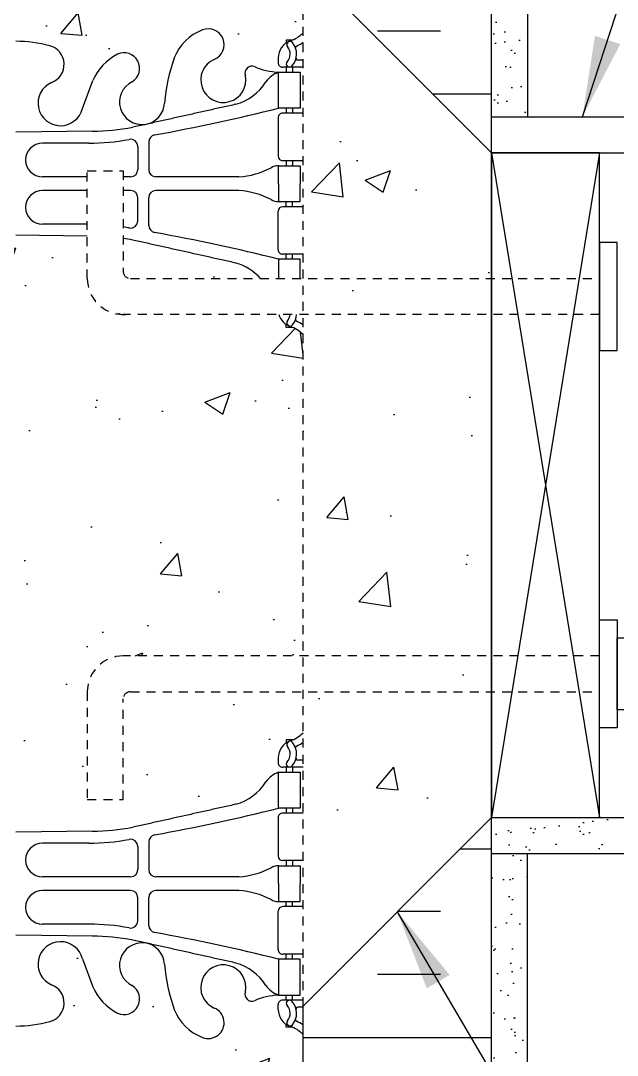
# Model space of a CAD drawing. Header units: inches. Extents: x 151.3 to 213.5, y 89.8 to 169.2.
# Drawn here: x 174.73 to 183.03, y 125.86 to 140.25 of the extents above; entities that cross this region are included whole.
import ezdxf

# ---------------------------------------------------------------- set-up
doc = ezdxf.new("R2010")
doc.units = ezdxf.units.IN
doc.header["$MEASUREMENT"] = 0
doc.linetypes.add('HIDDEN2', pattern=[0.1875, 0.125, -0.0625])
for name, color, linetype in [('HATCH', 12, 'Continuous'), ('LINE15', 9, 'Continuous'), ('LINE18', 9, 'Continuous'), ('line25', 2, 'Continuous'), ('LINE50', 5, 'Continuous'), ('LINE9', 9, 'Continuous'), ('TEXT', 4, 'Continuous'), ('Web_Edge', 9, 'Continuous')]:
    doc.layers.add(name, color=color, linetype=linetype)
doc.styles.add('DIM', font='romans.shx', dxfattribs={"width": 0.7})
doc.dimstyles.new('ext_12', dxfattribs={"dimscale": 12, "dimtxt": 0.09375, "dimasz": 0.09375, "dimexe": 0.09375, "dimexo": 0.0625, "dimgap": 0.0625, "dimtad": 1, "dimdec": 1, "dimzin": 3, "dimdsep": 46, "dimlunit": 4, "dimtxsty": 'DIM', "dimcen": 0.09, "dimdle": 0.09375, "dimclrt": 4, "dimadec": 0, "dimazin": 0, "dimtfac": 1, "dimtdec": 1, "dimtmove": 2, "dimatfit": 3, "dimfxl": 1, "dimfrac": 2, "dimtolj": 1, "dimtzin": 0, "dimarcsym": 0})
pattern_1 = [(37.50000000000001, (70.19585783545281, 8.797497346986248), (-0.01574833952740204, 0.4817059422532897), [0, -0.38, 0, -0.425, 0, -0.40625]), (7.499999999999999, (70.19585783545281, 8.797497346986248), (0.4424441763169318, 0.7055365163074351), [0, -0.205, 0, -0.3425, 0, -0.13125]), (327.5, (69.88835783545281, 8.797497346986248), (0.7785354654378738, 0.001414763384241124), [0, -0.125, 0, -0.45, 0, -0.5875]), (317.5, (69.88835783545281, 8.797497346986248), (0.7515316511430733, 0.2194188912335623), [0, -0.0625, 0, -0.295, 0, -0.3375])]

msp = doc.modelspace()

# ---------------------------------------------------------------- hatches: boundary and pattern name
at = {"layer": 'HATCH'}
h = msp.add_hatch(dxfattribs=at)
h.set_pattern_fill('AR-SAND', color=256, scale=0.25, style=0)
h.set_pattern_definition(pattern_1)
h.paths.add_polyline_path([(181.7819360030776, 151.1177863871878), (181.2819360030776, 151.1177863871879), (181.2819360030776, 142.1177863871879), (181.2819360030776, 138.9177863871883), (181.7819360030776, 138.9177863871883)])
h = msp.add_hatch(dxfattribs=at)
h.set_pattern_fill('AR-CONC', color=256, scale=0.5)
h.set_pattern_definition([(49.99999999999999, (0, 0), (3.586300913003767, -0.3137606749129755), [0.375, -4.125]), (355, (0, 0), (-0.693756668065, 3.760960668500059), [0.3, -3.3]), (100.45144446, (0.298858405, -0.02614672), (2.89254423363556, 3.447199954843147), [0.3187009599999999, -3.505710559999999]), (46.18420000000001, (0, 1), (5.336206653357862, -0.8275964039653827), [0.5625, -6.1875]), (96.63563549, (0.444683725, 0.931033465), (4.673309728371142, 4.870593003872752), [0.47805171, -5.258568799999999]), (351.1841639899999, (0, 1), (4.673309725273866, 4.870593001349951), [0.45, -4.950000005]), (21, (0.5, 0.75), (2.984535260592308, -2.013094453326694), [0.375, -4.125]), (326.0000000000001, (0.5, 0.75), (1.216576659607909, 3.625750225234265), [0.3, -3.3]), (71.45144474, (0.74871127, 0.58224213), (4.201111883649856, 1.612655764031769), [0.31870095, -3.50571056]), (37.50000000000001, (0, 0), (0.06079927658645334, 1.664469269156557), [0, -3.26, 0, -3.35, 0, -3.3125]), (7.499999999999999, (0, 0), (1.315347687210743, 1.972058559411801), [0, -1.91, 0, -3.185, 0, -1.2625]), (327.5, (-1.115, 0), (2.669112180862045, -0.1127743586718988), [0, -1.25, 0, -3.9, 0, -5.175]), (317.5, (-1.615, 0), (2.915930846711931, 0.5005249116615886), [0, -1.625, 0, -2.59, 0, -3.675])])
edge = h.paths.add_edge_path()
edge.add_arc((178.3109330061894, 117.5301099221582), 0.4999999999999922, 46.21088882983793, 66.42182151813506)
edge.add_line((178.5109330062187, 117.988367491641), (178.4209330062181, 117.9883674916341))
edge.add_line((178.4209330062181, 117.9883674916341), (178.4209330062154, 118.0300935515583))
edge.add_arc((178.5609330061993, 118.2372167033412), 0.2499999999999978, 180.0000000030875, 235.94420226187, ccw=False)
edge.add_line((178.3109330061993, 118.2372167033277), (178.3109330061957, 118.3047167033378))
edge.add_arc((178.3734330061957, 118.3047167033412), 0.06250000000000001, 90, 180.0000000030875, ccw=False)
edge.add_line((178.3734330061957, 118.3672167033412), (178.4209330061936, 118.3672167033412))
edge.add_line((178.4209330061936, 118.3672167033412), (178.420933006189, 118.4372167033412))
edge.add_line((178.420933006189, 118.4372167033412), (178.3159330062044, 118.4372167033412))
edge.add_arc((178.4383416573615, 118.7798205658615), 0.3638149041640824, 214.9775137480397, 250.3387412735883, ccw=False)
edge.add_arc((177.5152227620434, 118.1685905145269), 0.7434990637615017, 32.79191652788833, 73.81071145721666)
edge.add_spline(control_points=[(177.7225189063306, 118.8826067372962), (176.2850689063307, 119.2030667372963)], knot_values=[0, 0, 1, 1], degree=1, periodic=0)
edge.add_arc((175.728731058307, 116.2714619296788), 2.983926699701165, 79.25461642973988, 90.0994654644691)
edge.add_line((175.7235509646147, 119.2553841330579), (174.6569360030781, 119.2711366324866))
edge.add_line((174.6569360030781, 119.2711366324866), (173.5903210415415, 119.2553841330579))
edge.add_arc((173.5851409478491, 116.2714619296788), 2.983926699701165, 89.90053453553034, 100.7453835702602)
edge.add_spline(control_points=[(173.0288030998254, 119.2030667372963), (171.5913530998255, 118.8826067372962)], knot_values=[0, 0, 1, 1], degree=1, periodic=0)
edge.add_arc((171.7986492441128, 118.1685905145269), 0.7434990637615017, 106.1892885427834, 147.2080834720998)
edge.add_arc((170.8755303487947, 118.7798205658615), 0.3638149041640821, 289.6612587264116, 325.02248625198445, ccw=False)
edge.add_line((170.9979389999518, 118.4372167033412), (170.8929389999671, 118.4372167033412))
edge.add_line((170.8929389999671, 118.4372167033412), (170.8929389999626, 118.3672167033412))
edge.add_line((170.8929389999626, 118.3672167033412), (170.9404389999604, 118.3672167033412))
edge.add_arc((170.9404389999604, 118.3047167033412), 0.06250000000000001, -3.0876208256813698e-09, 90, ccw=False)
edge.add_line((171.0029389999604, 118.3047167033378), (171.0029389999568, 118.2372167033277))
edge.add_arc((170.7529389999568, 118.2372167033412), 0.2499999999999975, 304.05579773812997, 359.9999999969125, ccw=False)
edge.add_line((170.8929389999408, 118.0300935515583), (170.892938999938, 117.9883674916341))
edge.add_line((170.892938999938, 117.9883674916341), (170.8029389999375, 117.988367491641))
edge.add_arc((171.0029389999668, 117.5301099221582), 0.4999999999999922, 113.5781784818649, 133.7891111703061)
edge.add_line((170.6569360030776, 117.8910557991865), (170.6569360030776, 115.1177863871879))
edge.add_line((170.6569360030776, 115.1177863871879), (173.5944360030776, 115.1177863871879))
edge.add_line((173.5944360030776, 115.1177863871879), (174.5944360030776, 116.1177863871879))
edge.add_line((174.5944360030776, 116.1177863871879), (174.5944360030776, 114.1177863871879))
edge.add_line((174.5944360030776, 114.1177863871879), (175.5944360030776, 115.1177863871879))
edge.add_line((175.5944360030776, 115.1177863871879), (178.6569360030776, 115.1177863871879))
edge.add_line((178.6569360030776, 115.1177863871879), (178.6569360030776, 117.8910557991874))
h.paths.add_polyline_path([(178.6569360030776, 126.1521951668809, 0.08841615068611781), (178.5109330062187, 126.2495068593346), (178.4209330062181, 126.2495068593277), (178.4209330062154, 126.2912329192519, -0.2490694201798163), (178.3109330061993, 126.4983560710213), (178.3109330061957, 126.5658560710314, -0.4142135623889365), (178.3734330061957, 126.6283560710348), (178.4209330061936, 126.6283560710348), (178.420933006189, 126.6983560710348), (178.3159330062035, 126.6983560710348, 0.08534784463992887), (177.9864734836589, 126.6228374892967, -0.669601494110502), (177.8539710849087, 126.7431191859946, 2.087231407567185), (177.4200716549859, 126.5183019277465, -1), (177.2566430835818, 126.109778853675, -0.2134499129914485), (176.8644173228041, 126.4989793206591, -0.06992325913709184), (176.727550369471, 127.1427820203746, 1.702394472353343), (176.2777819080252, 126.8302377274527, -0.9407930192580956), (176.0742693713467, 126.446974507572, -0.1730747606228437), (175.7283610488103, 126.8136315470798), (175.5857232066305, 127.2004764028119, 1.612473537247896), (175.1541800421096, 126.8408882031078, -0.7348724129929053), (175.131076438515, 126.3298493564028, -0.06847526280339086), (174.6569360030784, 126.2677863871879, -0.06847526280412637), (174.1827955676368, 126.329849356404, -0.7348724129864798), (174.1596919640468, 126.8408882031079, 1.612473537247147), (173.7281487995257, 127.2004764028119), (173.5855109573458, 126.8136315470798, -0.1730747606229603), (173.2396026348091, 126.4469745075718, -0.9407930192580433), (173.0360900981311, 126.8302377274529, 1.702394472352414), (172.5863216366851, 127.1427820203746, -0.06992325913711712), (172.449454683352, 126.498979320659, -0.213449912991331), (172.0572289225745, 126.1097788536751, -1), (171.8938003511695, 126.5183019277462, 2.087231407570764), (171.4599009212475, 126.7431191859946, -0.6696014941104856), (171.3273985224972, 126.6228374892967, 0.08534784463991667), (170.9979389999527, 126.6983560710348), (170.8929389999671, 126.6983560710348), (170.8929389999626, 126.6283560710348), (170.9404389999604, 126.6283560710348, -0.4142135623889323), (171.0029389999604, 126.5658560710314), (171.0029389999568, 126.4983560710213, -0.2490694201798181), (170.8929389999408, 126.2912329192519), (170.892938999938, 126.2495068593277), (170.8029389999375, 126.2495068593346, 0.08841615068673743), (170.6569360030776, 126.1521951668801), (170.6569360030776, 124.1177863871879), (170.6569360030776, 122.0833776074957, 0.08841615068673818), (170.8029389999375, 121.9860659150412), (170.892938999938, 121.986065915048), (170.8929389999408, 121.9443398551239, -0.2490694201798191), (171.0029389999568, 121.7372167033544), (171.0029389999604, 121.6697167033443, -0.4142135623889407), (170.9404389999604, 121.607216703341), (170.8929389999626, 121.607216703341), (170.8929389999671, 121.537216703341), (170.9979389999527, 121.537216703341, 0.08534784463999291), (171.3273985224975, 121.6127352850792, -0.669601494109168), (171.4599009212475, 121.4924535883812, 2.087231407566401), (171.8938003511705, 121.7172708466292, -1), (172.0572289225744, 122.1257939207007, -0.2134499129914773), (172.4494546833521, 121.7365934537165, -0.06992325913708426), (172.5863216366851, 121.0927907540012, 1.702394472353168), (173.036090098131, 121.405335046923, -0.9407930192579419), (173.239602634809, 121.788598266804, -0.1730747606231348), (173.5855109573459, 121.4219412272956), (173.7281487995257, 121.0350963715638, 1.612473537247181), (174.1596919640468, 121.3946845712679, -0.7348724129864956), (174.1827955676368, 121.9057234179717, -0.06847526280408524), (174.6569360030781, 121.9677863871879, -0.0684752628040875), (175.1310764385194, 121.9057234179717, -0.7348724129865682), (175.1541800421093, 121.3946845712678, 1.612473537246918), (175.5857232066305, 121.0350963715638), (175.7283610488103, 121.421941227296, -0.1730747606230321), (176.0742693713472, 121.788598266804, -0.9407930192578077), (176.2777819080252, 121.405335046923, 1.702394472353815), (176.727550369471, 121.0927907540014, -0.06992325913705584), (176.864417322804, 121.7365934537165, -0.2134499129915187), (177.2566430835818, 122.1257939207008, -1), (177.4200716549855, 121.7172708466291, 2.087231407565695), (177.8539710849087, 121.4924535883812, -0.6696014941077427), (177.9864734836583, 121.6127352850793, 0.08534784464008582), (178.3159330062035, 121.537216703341), (178.420933006189, 121.537216703341), (178.4209330061936, 121.607216703341), (178.3734330061957, 121.607216703341, -0.4142135623889407), (178.3109330061957, 121.6697167033443), (178.3109330061993, 121.7372167033544, -0.2490694201798191), (178.4209330062154, 121.9443398551239), (178.4209330062181, 121.986065915048), (178.5109330062187, 121.9860659150412, 0.08841615068610294), (178.6569360030776, 122.0833776074948), (178.6569360030776, 124.1177863871879)])
edge = h.paths.add_edge_path()
edge.add_line((176.1534381640207, 131.417786387188), (178.6569360030776, 131.417786387188))
edge.add_line((178.6569360030776, 131.417786387188), (178.6569360030776, 135.8910557991874))
edge.add_arc((178.3109330061894, 135.5301099221583), 0.4999999999999975, 46.21088882983332, 66.42182151813506)
edge.add_line((178.5109330062187, 135.988367491641), (178.4209330062181, 135.9883674916342))
edge.add_line((178.4209330062181, 135.9883674916342), (178.4209330062154, 136.0300935515583))
edge.add_arc((178.5609330061993, 136.2372167033412), 0.2499999999999996, 196.1242496265587, 235.94420226187, ccw=False)
edge.add_line((178.320767581546, 136.1677863871884), (176.1896624081104, 136.1677863871884))
edge.add_arc((176.1643226936471, 136.3836810070484), 0.2173766041081174, 262.6994118820781, 276.6942213696263, ccw=False)
edge.add_arc((176.1534381640207, 136.6677863871884), 0.5, 180.0000000000163, 268.0815442382645, ccw=False)
edge.add_line((175.6534381640207, 136.6677863871882), (175.6534381640205, 137.2564196068617))
edge.add_line((175.6534381640205, 137.2564196068617), (174.656936003078, 137.2711366324866))
edge.add_line((174.656936003078, 137.2711366324866), (173.5903210415413, 137.255384133058))
edge.add_arc((173.5851409478492, 134.2714619296789), 2.98392669970113, 89.90053453553416, 100.7453835702703)
edge.add_spline(control_points=[(173.0288030998254, 137.2030667372963), (171.5913530998255, 136.8826067372963)], knot_values=[0, 0, 1, 1], degree=1, periodic=0)
edge.add_arc((171.7986492441128, 136.168590514527), 0.7434990637615019, 106.1892885427785, 147.2080834721372)
edge.add_arc((170.8755303487947, 136.7798205658615), 0.3638149041640938, 289.6612587264258, 325.02248625191, ccw=False)
edge.add_line((170.9979389999518, 136.4372167033412), (170.8929389999671, 136.4372167033412))
edge.add_line((170.8929389999671, 136.4372167033412), (170.8929389999626, 136.3672167033412))
edge.add_line((170.8929389999626, 136.3672167033412), (170.9404389999604, 136.3672167033412))
edge.add_arc((170.9404389999604, 136.3047167033412), 0.06250000000000001, -3.074489995924523e-09, 90, ccw=False)
edge.add_line((171.0029389999604, 136.3047167033379), (171.0029389999568, 136.2372167033278))
edge.add_arc((170.7529389999568, 136.2372167033412), 0.2499999999999885, 304.05579773812997, 359.9999999969125, ccw=False)
edge.add_line((170.8929389999408, 136.0300935515583), (170.892938999938, 135.9883674916342))
edge.add_line((170.892938999938, 135.9883674916342), (170.8029389999375, 135.988367491641))
edge.add_arc((171.0029389999668, 135.5301099221583), 0.4999999999999971, 113.5781784818679, 133.7891111703096)
edge.add_line((170.6569360030776, 135.8910557991865), (170.6569360030776, 130.3445169751893))
edge.add_arc((171.0029389999668, 130.7054628522175), 0.4999999999999974, 226.2108888296905, 246.4218215181321)
edge.add_line((170.8029389999375, 130.2472052827347), (170.892938999938, 130.2472052827416))
edge.add_line((170.892938999938, 130.2472052827416), (170.8929389999408, 130.2054792228175))
edge.add_arc((170.7529389999568, 129.9983560710346), 0.2499999999999884, 3.087507138843648e-09, 55.944202261869975, ccw=False)
edge.add_line((171.0029389999568, 129.998356071048), (171.0029389999604, 129.9308560710379))
edge.add_arc((170.9404389999604, 129.9308560710346), 0.06250000000000001, -90, 3.074489995924523e-09, ccw=False)
edge.add_line((170.9404389999604, 129.8683560710346), (170.8929389999626, 129.8683560710346))
edge.add_line((170.8929389999626, 129.8683560710346), (170.8929389999671, 129.7983560710346))
edge.add_line((170.8929389999671, 129.7983560710346), (170.9979389999518, 129.7983560710346))
edge.add_arc((170.8755303487947, 129.4557522085143), 0.3638149041640938, 34.977513748047784, 70.33874127358001, ccw=False)
edge.add_arc((171.7986492441128, 130.0669822598488), 0.7434990637615022, 212.7919165278841, 253.8107114572166)
edge.add_spline(control_points=[(171.5913530998255, 129.3529660370795), (173.0288030998254, 129.0325060370795)], knot_values=[0, 0, 1, 1], degree=1, periodic=0)
edge.add_arc((173.5851409478492, 131.9641108446969), 2.983926699701136, 259.2546164297309, 270.0994654644686)
edge.add_line((173.5903210415415, 128.9801886413178), (174.656936003078, 128.9644361418891))
edge.add_line((174.656936003078, 128.9644361418891), (175.7235509646147, 128.9801886413178))
edge.add_arc((175.7287310583069, 131.9641108446969), 2.983926699701136, 269.9005345355325, 280.7453835702703)
edge.add_spline(control_points=[(176.2850689063307, 129.0325060370795), (177.7225189063306, 129.3529660370795)], knot_values=[0, 0, 1, 1], degree=1, periodic=0)
edge.add_arc((177.5152227620434, 130.0669822598488), 0.7434990637615019, 286.1892885427806, 327.2080834720988)
edge.add_arc((178.4383416573615, 129.4557522085143), 0.3638149041640938, 109.66125872642581, 145.0224862519907, ccw=False)
edge.add_line((178.3159330062043, 129.7983560710346), (178.420933006189, 129.7983560710346))
edge.add_line((178.420933006189, 129.7983560710346), (178.4209330061936, 129.8683560710346))
edge.add_line((178.4209330061936, 129.8683560710346), (178.3734330061957, 129.8683560710346))
edge.add_arc((178.3734330061957, 129.9308560710346), 0.06250000000000001, 179.9999999969255, 270, ccw=False)
edge.add_line((178.3109330061957, 129.9308560710379), (178.3109330061993, 129.998356071048))
edge.add_arc((178.5609330061993, 129.9983560710346), 0.2499999999999884, 124.05579773813, 179.9999999969125, ccw=False)
edge.add_line((178.4209330062154, 130.2054792228175), (178.4209330062181, 130.2472052827416))
edge.add_line((178.4209330062181, 130.2472052827416), (178.5109330062187, 130.2472052827347))
edge.add_arc((178.3109330061894, 130.7054628522175), 0.4999999999999979, 293.578178481865, 313.7891111701667)
edge.add_line((178.6569360030776, 130.3445169751884), (178.6569360030776, 130.9177863871881))
edge.add_line((178.6569360030776, 130.9177863871881), (176.2534381640207, 130.9177863871881))
edge.add_arc((176.2534381640207, 130.8177863871881), 0.09999999999996588, 90, 180)
edge.add_line((176.1534381640207, 130.8177863871881), (176.1534381640207, 129.4177863871879))
edge.add_line((176.1534381640207, 129.4177863871879), (175.6534381640202, 129.417786387188))
edge.add_line((175.6534381640202, 129.417786387188), (175.6534381640207, 130.9177863871882))
edge.add_arc((176.1534381640207, 130.917786387188), 0.5, 90, 179.9999999999837, ccw=False)
edge = h.paths.add_edge_path(flags=17)
edge.add_spline(control_points=[(177.7225189063306, 136.8826067372963), (176.2850689063307, 137.2030667372963)], knot_values=[0, 0, 1, 1], degree=1, periodic=0)
edge.add_arc((175.7287310583066, 134.2714619296789), 2.983926699701153, 79.2546164297231, 81.81721070638191)
edge.add_line((176.1534381640207, 137.2250093600659), (176.1534381640207, 136.7677863871883))
edge.add_arc((176.2534381640207, 136.7677863871883), 0.09999999999996588, 180, 270)
edge.add_line((176.2534381640207, 136.6677863871883), (178.066216717121, 136.6677863871883))
edge.add_arc((177.5152227620434, 136.168590514527), 0.7434990637615098, 42.17631201367583, 73.81071145721666)
h.paths.add_polyline_path([(178.6569360030776, 144.1521951668809, 0.08841615068610455), (178.5109330062187, 144.2495068593346), (178.4209330062181, 144.2495068593277), (178.4209330062154, 144.2912329192519, -0.2490694201798088), (178.3109330061993, 144.4983560710213), (178.3109330061957, 144.5658560710314, -0.4142135623889365), (178.3734330061957, 144.6283560710348), (178.4209330061936, 144.6283560710348), (178.420933006189, 144.6983560710348), (178.3159330062037, 144.6983560710348, 0.08534784464007228), (177.9864734836586, 144.6228374892966, -0.6696014941261138), (177.8539710849093, 144.7431191859979, 2.087231407560703), (177.4200716549875, 144.5183019277459, -1), (177.2566430835767, 144.1097788536769, -0.213449912987545), (176.8644173228057, 144.4989793206547, -0.06992325913756779), (176.727550369471, 145.1427820203744, 1.702394472356908), (176.2777819080262, 144.8302377274521, -0.9407930192609693), (176.0742693713386, 144.4469745075762, -0.1730747606197013), (175.7283610488103, 144.8136315470798), (175.5857232066305, 145.2004764028119, 1.612473537246364), (175.1541800421091, 144.840888203108, -0.7348724129787217), (175.1310764385247, 144.3298493564055, -0.06847526280489134), (174.656936003078, 144.2677863871879, -0.06847526280403146), (174.182795567637, 144.3298493564039, -0.7348724129839305), (174.1596919640452, 144.8408882031072, 1.612473537252146), (173.7281487995257, 145.2004764028119), (173.5855109573458, 144.8136315470798, -0.1730747606226867), (173.2396026348098, 144.4469745075722, -0.9407930192602333), (173.0360900981308, 144.8302377274527, 1.702394472356193), (172.5863216366851, 145.1427820203739, -0.06992325913706117), (172.4494546833519, 144.4989793206587, -0.2134499129916396), (172.0572289225735, 144.1097788536747, -1), (171.893800351174, 144.5183019277481, 2.087231407551762), (171.4599009212476, 144.7431191859943, -0.6696014941216595), (171.3273985224944, 144.6228374892979, 0.08534784463921538), (170.9979389999524, 144.6983560710348), (170.8929389999671, 144.6983560710348), (170.8929389999626, 144.6283560710348), (170.9404389999604, 144.6283560710348, -0.4142135623889448), (171.0029389999604, 144.5658560710314), (171.0029389999568, 144.4983560710213, -0.2490694201798201), (170.8929389999408, 144.2912329192519), (170.892938999938, 144.2495068593277), (170.8029389999375, 144.2495068593346, 0.08841615068673675), (170.6569360030776, 144.1521951668801), (170.6569360030776, 142.4019859608229), (170.9824168426135, 142.5269263492139), (170.8806859119642, 142.223739544503), (170.6569360030776, 142.3746607636896), (170.6569360030776, 142.1177863871879), (170.6569360030776, 140.0833776074957, 0.08841615068673454), (170.8029389999375, 139.9860659150412), (170.892938999938, 139.9860659150481), (170.8929389999408, 139.9443398551239, -0.2490694201798201), (171.0029389999568, 139.7372167033545), (171.0029389999604, 139.6697167033444, -0.4142135623889365), (170.9404389999604, 139.607216703341), (170.8929389999626, 139.607216703341), (170.8929389999671, 139.537216703341), (170.9979389999524, 139.537216703341, 0.0853478446401931), (171.327398522498, 139.6127352850795, -0.6696014941098503), (171.4599009212474, 139.4924535883807, 2.087231407573651), (171.8938003511685, 139.71727084663, -1), (172.0572289225644, 140.1257939207045, -0.2134499129956486), (172.4494546833521, 139.7365934537164, -0.06992325913708992), (172.5863216366852, 139.092790754001, 1.702394472352074), (173.0360900981311, 139.4053350469229, -0.9407930192583134), (173.239602634809, 139.788598266804, -0.1730747606230038), (173.5855109573458, 139.421941227296), (173.7281487995257, 139.0350963715639, 1.612473537249868), (174.159691964046, 139.3946845712682, -0.7348724129978943), (174.182795567645, 139.905723417974, -0.06847526280275856), (174.6569360030773, 139.9677863871879, -0.06847526280421389), (175.1310764385195, 139.9057234179717, -0.7348724129874531), (175.1541800421087, 139.3946845712676, 1.612473537245332), (175.5857232066305, 139.0350963715639), (175.7283610488103, 139.421941227296, -0.1730747606233409), (176.0742693713481, 139.7885982668044, -0.9407930192558848), (176.2777819080253, 139.4053350469231, 1.702394472358552), (176.7275503694711, 139.0927907540028, -0.0699232591369071), (176.864417322804, 139.7365934537165, -0.2134499129904436), (177.2566430835792, 140.1257939206997, -1), (177.4200716549823, 139.7172708466277, 2.087231407551196), (177.8539710849086, 139.4924535883814, -0.6696014941208445), (177.9864734836614, 139.612735285078, 0.0853478446393079), (178.3159330062037, 139.537216703341), (178.420933006189, 139.537216703341), (178.4209330061936, 139.607216703341), (178.3734330061957, 139.607216703341, -0.4142135623889448), (178.3109330061957, 139.6697167033444), (178.3109330061993, 139.7372167033545, -0.2490694201798201), (178.4209330062154, 139.9443398551239), (178.4209330062181, 139.9860659150481), (178.5109330062187, 139.9860659150412, 0.08841615068612314), (178.6569360030776, 140.0833776074949), (178.6569360030776, 141.0427863871881)])
h = msp.add_hatch(dxfattribs=at)
h.set_pattern_fill('INSUL', color=256, scale=7, style=0)
h.set_pattern_definition([(180, (3104.818517714562, -272.891727675524), (0, 2.625), []), (180, (3104.818517714562, -272.0167276755238), (0, 2.625), [0.875, -0.875]), (180, (3104.818517714562, -271.141727675524), (0, 2.625), [0.875, -0.875])])
h.paths.add_polyline_path([(181.2819360030776, 129.1677863871881), (178.6569360030776, 126.5427863871881), (178.6569360030776, 124.1177863871879), (179.3444360030776, 124.1177863871879), (179.3444360030776, 124.6177863871879), (180.8444360030776, 124.6177863871879), (180.8444360030776, 124.1177863871879), (181.2819360030776, 124.1177863871879)])
h.paths.add_polyline_path([(178.6569360030776, 141.0427863871882), (181.2819360030776, 138.4177863871882), (181.2819360030776, 142.1177863871879), (180.8444360030776, 142.1177863871879), (180.8444360030776, 142.6177863871879), (179.3444360030776, 142.6177863871879), (179.3444360030776, 142.1177863871879), (178.6569360030776, 142.1177863871879)])
h = msp.add_hatch(dxfattribs=at)
h.set_pattern_fill('AR-CONC', color=256, scale=0.5, style=0)
h.set_pattern_definition([(49.99999999999999, (45.23289144265534, -21.47145828899326), (3.586300913003767, -0.3137606749129755), [0.375, -4.125]), (355, (45.23289144265534, -21.47145828899326), (-0.693756668065, 3.760960668500059), [0.3, -3.3]), (100.4514, (45.53174984265532, -21.49760498899329), (2.892546908570108, 3.447197710304768), [0.3187009499999987, -3.505710559999989]), (46.18420000000001, (45.23289144265534, -20.47145828899326), (5.336205243128222, -0.8275950716450904), [0.5625, -6.1875]), (96.63559999999998, (45.67757516765535, -20.54042482399328), (4.673313527743517, 4.870589354502209), [0.4780514399999986, -5.258564999999977]), (351.1842, (45.23289144265534, -20.47145828899326), (4.673309725668136, 4.870593004626623), [0.45, -4.95]), (21, (45.73289144265534, -20.72145828899326), (2.984535260592308, -2.013094453326694), [0.375, -4.125]), (326.0000000000001, (45.73289144265534, -20.72145828899326), (1.216576659607909, 3.625750225234265), [0.3, -3.3]), (71.4514, (45.98160260765538, -20.88921631899328), (4.20111314290745, 1.612652483549762), [0.31870095, -3.50571056]), (37.50000000000001, (45.23289144265534, -21.47145828899326), (0.06079927658645334, 1.664469269156557), [0, -3.26, 0, -3.35, 0, -3.3125]), (7.499999999999999, (45.23289144265534, -21.47145828899326), (1.315347687210743, 1.972058559411801), [0, -1.91, 0, -3.185, 0, -1.2625]), (327.5, (44.11789144265533, -21.47145828899326), (2.669112180862045, -0.112774358671899), [0, -1.25, 0, -3.9, 0, -5.175]), (317.5, (43.61789144265533, -21.47145828899326), (2.915930846711931, 0.5005249116615882), [0, -1.625, 0, -2.59, 0, -3.675])])
h.paths.add_polyline_path([(181.2819360030776, 135.8552863871881), (178.6569360030774, 135.8552863871881), (178.6569360030774, 131.7302863871881), (181.2819360030776, 131.7302863871881)])
h.paths.add_polyline_path([(181.2819360030776, 130.2927863871881), (181.2819360030776, 131.2302863871881), (178.6569360030774, 131.2302863871881), (178.6569360030774, 127.6677863871881)])
h.paths.add_polyline_path([(178.6569360030776, 139.9177863871881), (178.6569360030776, 136.3552863871881), (181.2819360030776, 136.3552863871881), (181.2819360030776, 137.2927863871881)])
h = msp.add_hatch(dxfattribs=at)
h.set_pattern_fill('AR-SAND', color=256, scale=0.25, style=0)
h.set_pattern_definition(pattern_1)
h.paths.add_polyline_path([(181.2819360030776, 129.1677863871883), (181.2819360030777, 128.6677863871883), (197.4374940436113, 128.6677863871883), (197.4374940436113, 129.1677863871883)])
h = msp.add_hatch(dxfattribs=at)
h.set_pattern_fill('AR-SAND', color=256, scale=0.25, style=0)
h.set_pattern_definition(pattern_1)
h.paths.add_polyline_path([(181.7819360030776, 128.6677863871883), (181.2819360030776, 128.6677863871883), (181.2819360030776, 124.1177863871879), (181.2819360030776, 115.1177863871879), (181.7819360030776, 115.1177863871879)])

# ---------------------------------------------------------------- linework, layer by layer
at = {"layer": 'HATCH', "linetype": 'Continuous'}
for p, q in [((181.2819360030776, 138.4177863871883), (182.7819360030776, 129.1677863871883)), ((182.7819360030776, 138.4177863871883), (181.2819360030776, 129.1677863871883))]:
    msp.add_line(p, q, dxfattribs=at)
at = {"layer": 'LINE15', "linetype": 'HIDDEN2'}
for points in [[(176.1534381640207, 136.1677863871884, -0.4142135623730284), (175.6534381640207, 136.6677863871882), (175.6534381640202, 138.1677863871884), (176.1534381640207, 138.1677863871885), (176.1534381640207, 136.7677863871883, 0.414213562373095), (176.2534381640206, 136.6677863871883)], [(176.1534381640207, 131.417786387188, 0.4142135623730284), (175.6534381640207, 130.9177863871882), (175.6534381640202, 129.417786387188), (176.1534381640207, 129.4177863871879), (176.1534381640207, 130.8177863871881, -0.414213562373095), (176.2534381640206, 130.9177863871881)]]:
    msp.add_lwpolyline(points, format="xyb", dxfattribs=at)
for points in [[(176.2534381640207, 136.6677863871883), (182.7819360030781, 136.6677863871884)], [(182.7819360030781, 136.1677863871884), (176.1534381640207, 136.1677863871884)], [(182.7819360030776, 131.417786387188), (176.1534381640207, 131.417786387188)], [(176.2534381640207, 130.9177863871881), (182.7819360030776, 130.917786387188)]]:
    msp.add_lwpolyline(points, dxfattribs=at)
at = {"layer": 'LINE18'}
for points in [[(182.7819360030776, 135.6677863871886), (183.0319360030776, 135.6677863871886), (183.0319360030776, 137.1677863871886), (182.7819360030776, 137.1677863871886)], [(182.7819360030776, 131.917786387188), (183.0319360030776, 131.917786387188), (183.0319360030776, 130.417786387188), (182.7819360030776, 130.417786387188)], [(183.0319360030776, 131.667786387188), (183.5319360030776, 131.667786387188), (183.5319360030776, 130.667786387188), (183.0319360030776, 130.667786387188)]]:
    msp.add_lwpolyline(points, close=True, dxfattribs=at)
at = {"layer": 'line25'}
for p, q in [((181.2819360030776, 138.4177863871881), (178.6569360030776, 141.0427863871881)), ((181.2819360030776, 138.4177863871883), (197.4374940436113, 138.4177863871883)), ((181.2819360030776, 138.4177863871883), (181.2819360030776, 129.1677863871883)), ((181.2819360030776, 136.6677863871883), (181.2819360030776, 135.9177863871885)), ((181.2819360030776, 129.1677863871881), (178.6569360030776, 126.5427863871881)), ((181.2819360030776, 129.1677863871883), (197.4374940436113, 129.1677863871883)), ((181.2819360030776, 129.1677863871883), (184.2819360030776, 129.1677863871883)), ((178.6569360030776, 124.1177863871879), (178.6569360030776, 126.5427863871881))]:
    msp.add_line(p, q, dxfattribs=at)
msp.add_lwpolyline([(181.2819360030776, 129.1677863871883), (182.7819360030776, 129.1677863871883), (182.7819360030776, 138.4177863871883), (181.2819360030776, 138.4177863871883)], close=True, dxfattribs=at)
at = {"layer": 'LINE50'}
for p, q in [((181.2819360030776, 135.9177863871885), (181.2819360030776, 142.1177863871879)), ((181.2819360030776, 124.1177863871879), (181.2819360030776, 138.9177863871883))]:
    msp.add_line(p, q, dxfattribs=at)
at = {"layer": 'LINE9'}
for p, q in [((181.7819360030776, 151.1177863871879), (181.7819360030776, 138.9177863871883)), ((181.2819360030776, 138.9177863871883), (197.4374940436113, 138.9177863871883)), ((181.2819360030776, 128.6677863871883), (197.4374940436113, 128.6677863871883)), ((181.7819360030776, 115.1177863871879), (181.7819360030776, 128.6677863871883))]:
    msp.add_line(p, q, dxfattribs=at)
at = {"layer": 'LINE9', "linetype": 'HIDDEN2'}
msp.add_line((178.6569360030776, 126.5427863871881), (178.6569360030776, 141.0427863871881), dxfattribs=at)
at = {"layer": 'Web_Edge'}
for p, q in [((178.5109330062187, 139.9860659150412), (178.4209330062181, 139.9860659150481)), ((178.4209330062181, 139.9860659150481), (178.4209330062154, 139.9443398551239)), ((178.3109330061993, 139.73721670336), (178.3109330061957, 139.6697167033439)), ((178.6569360030785, 139.707216703341), (178.5790574698099, 139.7072167033411)), ((178.6569360030785, 139.6072167033411), (178.3734330061957, 139.607216703341)), ((178.4209330061936, 139.607216703341), (178.420933006189, 139.537216703341)), ((178.5109330062187, 139.607216703341), (178.5109330062187, 139.537216703341)), ((175.585723206631, 139.0350963715653), (175.7283610488103, 139.4219412272959)), ((178.6569360030785, 138.967216703341), (178.3734330061957, 138.9672167033411)), ((178.4209330061554, 139.037216703341), (178.4209330061508, 138.9672167033411)), ((178.5109330062187, 139.037216703341), (178.5109330062187, 138.9672167033411)), ((178.3109330061957, 138.9047167033411), (178.3109330061957, 138.3697167033411)), ((175.723550964613, 138.7190492736243), (174.6569289063309, 138.703296669386)), ((175.6762164768416, 138.5511649862829), (175.029335156069, 138.5511649862829)), ((176.356378906331, 138.5052358396208), (176.356378906331, 138.1825275895014)), ((176.5088789063307, 138.5672913834374), (176.5088789063316, 138.1825275666204)), ((178.6569360030785, 138.3072167033411), (178.3734330061957, 138.3072167033411)), ((178.4209330061081, 138.3072167033411), (178.4209330061035, 138.2372167033412)), ((178.5109330062192, 138.3072167033412), (178.5109330062192, 138.2372167033412)), ((175.6534381640203, 138.0825275895014), (175.029335156069, 138.0825275895014)), ((176.2563789063311, 138.0825275895014), (176.1534381640207, 138.0825275895014)), ((177.7632089063309, 138.0817466693859), (176.6088112589364, 138.0825275895014)), ((175.6534381640203, 137.8919058171809), (175.029335156069, 137.8919058171809)), ((176.2563789063311, 137.8919058171808), (176.1534381640207, 137.8919058171808)), ((176.356378906331, 137.4691975670614), (176.356378906331, 137.7919058171808)), ((176.5088789063307, 137.4071420232448), (176.5088789063316, 137.7919058400619)), ((177.7632089063309, 137.8926867372963), (176.6088112589364, 137.8919058171809)), ((178.6569360030785, 137.6672167033412), (178.3734330061957, 137.6672167033411)), ((178.4209330061081, 137.6672167033411), (178.4209330061035, 137.7372167033411)), ((178.5109330062192, 137.6672167033411), (178.5109330062192, 137.7372167033411)), ((178.3109330061957, 137.0697167033411), (178.3109330061957, 137.6047167033411)), ((175.6534381640205, 137.4232684203993), (175.029335156069, 137.4232684203993)), ((175.6534381640205, 137.2564196068617), (174.6569289063309, 137.2711367372963)), ((178.6569360030785, 137.0072167033412), (178.3734330061957, 137.0072167033411)), ((178.4209330061554, 136.9372167033412), (178.4209330061508, 137.0072167033411)), ((178.5109330062187, 136.9372167033412), (178.5109330062187, 137.0072167033412)), ((178.4209330062181, 135.9883674916342), (178.4209330062154, 136.0300935515583)), ((178.5109330062187, 135.988367491641), (178.4209330062181, 135.9883674916342)), ((178.5109330062187, 130.2472052827347), (178.4209330062181, 130.2472052827416)), ((178.4209330062181, 130.2472052827416), (178.4209330062154, 130.2054792228175)), ((178.3109330061993, 129.9983560710536), (178.3109330061957, 129.9308560710374)), ((178.6569360030785, 129.8683560710346), (178.3734330061957, 129.8683560710346)), ((178.4209330061936, 129.8683560710345), (178.420933006189, 129.7983560710346)), ((178.5109330062187, 129.8683560710345), (178.5109330062187, 129.7983560710346)), ((178.6569360030785, 129.9683560710345), (178.5790574698099, 129.9683560710346)), ((178.4209330061554, 129.2983560710346), (178.4209330061508, 129.2283560710347)), ((178.5109330062187, 129.2983560710346), (178.5109330062187, 129.2283560710346)), ((178.3109330061957, 129.1658560710347), (178.3109330061957, 128.6308560710347)), ((178.6569360030785, 129.2283560710346), (178.3734330061957, 129.2283560710347)), ((175.723550964613, 128.9801886413178), (174.6569289063309, 128.9644360370795)), ((175.6762164768416, 128.8123043539765), (175.029335156069, 128.8123043539765)), ((176.356378906331, 128.7663752073144), (176.356378906331, 128.443666957195)), ((176.5088789063307, 128.828430751131), (176.5088789063316, 128.4436669343139)), ((178.6569360030785, 128.5683560710346), (178.3734330061957, 128.5683560710347)), ((178.4209330061081, 128.5683560710347), (178.4209330061035, 128.4983560710347)), ((178.5109330062192, 128.5683560710347), (178.5109330062192, 128.4983560710347)), ((176.2563789063311, 128.343666957195), (175.029335156069, 128.3436669571949)), ((177.7632089063309, 128.3428860370794), (176.6088112589364, 128.3436669571949)), ((176.2563789063311, 128.1530451848744), (175.029335156069, 128.1530451848744)), ((177.7632089063309, 128.1538261049899), (176.6088112589364, 128.1530451848744)), ((176.356378906331, 127.730336934755), (176.356378906331, 128.0530451848743)), ((176.5088789063307, 127.6682813909384), (176.5088789063316, 128.0530452077554)), ((178.4209330061081, 127.9283560710347), (178.4209330061035, 127.9983560710346)), ((178.5109330062192, 127.9283560710346), (178.5109330062192, 127.9983560710346)), ((178.3109330061957, 127.3308560710346), (178.3109330061957, 127.8658560710347)), ((178.6569360030785, 127.9283560710347), (178.3734330061957, 127.9283560710347)), ((175.6762164768416, 127.6844077880929), (175.029335156069, 127.6844077880929)), ((175.723550964613, 127.5165235007515), (174.6569289063309, 127.5322761049898)), ((178.6569360030785, 127.2683560710348), (178.3734330061957, 127.2683560710346)), ((178.4209330061554, 127.1983560710348), (178.4209330061508, 127.2683560710346)), ((178.5109330062187, 127.1983560710348), (178.5109330062187, 127.2683560710347)), ((175.585723206631, 127.2004764028105), (175.7283610488103, 126.8136315470799)), ((178.4209330061936, 126.6283560710348), (178.420933006189, 126.6983560710348)), ((178.5109330062187, 126.6283560710348), (178.5109330062187, 126.6983560710348)), ((178.3109330061993, 126.4983560710157), (178.3109330061957, 126.5658560710319)), ((178.6569360030785, 126.6283560710347), (178.3734330061957, 126.6283560710348)), ((178.6569360030785, 126.5283560710348), (178.5790574698099, 126.5283560710347)), ((178.4209330062181, 126.2495068593277), (178.4209330062154, 126.2912329192519)), ((178.5109330062187, 126.2495068593346), (178.4209330062181, 126.2495068593277))]:
    msp.add_line(p, q, dxfattribs=at)
for points in [[(178.6159330062037, 139.037216703341), (178.3159330062036, 139.037216703341), (178.3159330062036, 139.537216703341), (178.6159330062037, 139.537216703341)], [(178.6159330062037, 129.2983560710346), (178.3159330062036, 129.2983560710346), (178.3159330062036, 129.7983560710346), (178.6159330062037, 129.7983560710346)], [(178.6159330062037, 127.1983560710348), (178.3159330062036, 127.1983560710348), (178.3159330062036, 126.6983560710348), (178.6159330062037, 126.6983560710348)]]:
    msp.add_lwpolyline(points, close=True, dxfattribs=at)
for points in [[(178.3159330061185, 137.9872167033412), (178.3159330061185, 138.2372167033412), (178.6159330061187, 138.2372167033412), (178.6159330061187, 137.9872167033412)], [(178.3159330061185, 137.9872167033411), (178.3159330061185, 137.7372167033411), (178.6159330061187, 137.7372167033411), (178.6159330061187, 137.9872167033411)], [(178.6159330062037, 136.6677863871883), (178.6159330062037, 136.9372167033412), (178.3159330062036, 136.9372167033412), (178.3159330062036, 136.6677863871883)], [(178.3159330061185, 128.2483560710347), (178.3159330061185, 128.4983560710347), (178.6159330061187, 128.4983560710347), (178.6159330061187, 128.2483560710347)], [(178.3159330061185, 128.2483560710346), (178.3159330061185, 127.9983560710346), (178.6159330061187, 127.9983560710346), (178.6159330061187, 128.2483560710346)]]:
    msp.add_lwpolyline(points, dxfattribs=at)
for centre, radius, start, end in [((177.4956066945643, 139.4927353031606), 0.6766585701930063, 110.6802528325037, 158.8761078469779), ((177.3383573693, 139.9215323836715), 0.22, 291.8037479894417, 111.8037479894417), ((178.3109330061893, 140.444323484524), 0.5, 289.4712206353016, 313.7891111703809), ((174.6684796510113, 138.2138069458003), 1.754017427683611, 74.70816625460292, 90.37708124840593), ((178.5609330061993, 139.737216703341), 0.25, 109.4712206353016, 179.999999995639), ((178.4749919687993, 139.922672803013), 0.04500919725254051, 40.81210079798976, 218.5519993539996), ((178.3172255977443, 139.7917761096741), 0.25, 317.5391321572083, 39.88548800373442), ((178.3109330061893, 140.444323484524), 0.6, 294.9252292854742, 305.2167839521452), ((175.0626624122015, 139.646588811928), 0.2680134754942133, 289.9662478540821, 75.21080764082132), ((176.4150727811725, 139.1205851495687), 0.7499256556133269, 117.0295257392026, 156.3062471102762), ((176.1643226936472, 139.5907523996339), 0.2173766041081271, 301.4629889840331, 114.4735608195812), ((178.3172255977443, 139.7917761096741), 0.16, 317.5391321572463, 39.99992280104347), ((178.5730152167485, 139.881305875813), 0.02103171283708721, 116.0042723403075, 196.5359959553833), ((179.0865484859942, 138.9277376319249), 2.364765241385946, 159.9984922785272, 175.6105272071578), ((177.5466376466029, 139.4304207785383), 0.3135313569610182, 113.8083663361875, 11.41137857955381), ((178.3734330061957, 139.669716703341), 0.0625, 179.9999999973945, 270), ((178.4684620072153, 139.6533833770241), 0.04500000000006049, 137.5391321572866, 317.53913215698), ((178.5788534739864, 139.7267991625474), 0.01958352171754351, 164.509900062693, 270.5968441877272), ((177.9449950240046, 139.5253047698337), 0.0967706443678472, 69.56693299447723, 199.8448706697166), ((178.3708001353948, 140.532995663268), 0.9972893957618358, 246.8532982760689, 266.8462083553292), ((178.4383416573615, 139.1946128408208), 0.3638149041640656, 109.6612587265429, 145.0224862518242), ((175.2807460336994, 139.107834503165), 0.3135313569610182, 113.8083663361875, 346.585366018384), ((176.4155454680249, 139.1236914541785), 0.3135313569610182, 116.0651741220464, 357.2642895890111), ((177.5152227620434, 139.8058428921553), 0.7434990637615071, 286.1892885425024, 327.2080834721843), ((171.5073293597216, 166.4575866930551), 28.25303123538609, 280.3656591868225, 283.9447811697137), ((178.3734330061957, 138.9047167033411), 0.0625, 89.99999999997395, 180), ((175.728731058307, 141.7029714770033), 2.983926699701089, 269.9005345354983, 280.7453835702615), ((176.6088789063311, 138.5672913834377), 0.1, 100.3656591869282, 180.0000000001629), ((175.029335156069, 138.3168462878921), 0.2343186983907799, 90, 270), ((175.6813965705356, 141.535087189662), 2.983926699701089, 269.9005345354983, 280.7453835702615), ((176.2563789063311, 138.5052358396208), 0.1, 0, 100.745383570182), ((178.3734330061957, 138.3697167033411), 0.0625, 180, 269.9999999999739), ((177.6783370204398, 139.2383798763836), 1.159742907951804, 274.1967506926227, 297.4156047592624), ((178.3200557612054, 138.0185330439517), 0.218722518258797, 91.08004634494158, 119.5062534114404), ((176.2563789063311, 138.1825275895014), 0.1, 270, 0), ((176.6088789063315, 138.1825275666205), 0.1, 180.0000000000749, 269.9612408947538), ((175.029335156069, 137.6575871187901), 0.2343186983907799, 90, 270), ((176.2563789063311, 137.7919058171808), 0.1, 0, 90), ((176.6088789063315, 137.7919058400618), 0.1, 90.03875910524623, 179.9999999999251), ((177.6783370204398, 136.7360535302986), 1.159742907951804, 62.58439524073759, 85.80324930737731), ((178.3200557612054, 137.9559003627305), 0.218722518258797, 240.4937465885596, 268.9199536550584), ((178.3734330061957, 137.6047167033411), 0.0625, 90.00000000002606, 180), ((175.6813965705356, 134.4393462170203), 2.983926699701089, 79.25461642973846, 80.897870363153), ((176.2563789063311, 137.4691975670614), 0.1, 259.254616429818, 0), ((176.6088789063311, 137.4071420232445), 0.1, 179.9999999998372, 259.6343408130717), ((175.728731058307, 134.2714619296789), 2.983926699701089, 79.25461642973846, 81.81721070638895), ((171.5073293597216, 109.5168467136271), 28.25303123538609, 76.05521883028628, 79.63434081317752), ((178.3734330061957, 137.0697167033411), 0.0625, 180, 270.000000000026), ((177.5152227620434, 136.168590514527), 0.7434990637615071, 42.17631201367746, 73.81071145749759), ((176.1643226936472, 136.3836810070484), 0.2173766041081271, 245.5264391804187, 276.694221369603), ((178.5609330061993, 136.2372167033412), 0.25, 196.1242496265587, 250.5287793646984), ((178.4749919687993, 136.0517606036693), 0.04500919725254051, 141.4480006460004, 319.1878992020102), ((178.3172255977443, 136.1826572970081), 0.16, 320.0000771989565, 354.6670507532194), ((178.3172255977443, 136.1826572970081), 0.25, 320.1145119962655, 356.5898254607906), ((178.5730152167485, 136.0931275308692), 0.02103171283708721, 163.4640040446167, 243.9957276596924), ((178.3109330061893, 135.5301099221583), 0.6, 54.78321604785479, 65.07477071452576), ((178.3109330061893, 135.5301099221583), 0.5, 46.21088882961905, 70.52877936469841), ((178.3109330061893, 130.7054628522175), 0.5, 289.4712206353016, 313.7891111703809), ((178.5609330061993, 129.9983560710346), 0.25, 109.4712206353016, 179.999999995639), ((178.4749919687993, 130.1838121707065), 0.04500919725254051, 40.81210079798976, 218.5519993539996), ((178.3172255977443, 130.0529154773677), 0.16, 317.5391321572463, 39.99992280104347), ((178.3172255977443, 130.0529154773677), 0.25, 317.5391321572083, 39.88548800373442), ((178.5730152167485, 130.1424452435066), 0.02103171283708721, 116.0042723403075, 196.5359959553833), ((178.3109330061893, 130.7054628522175), 0.6, 294.9252292854742, 305.2167839521452), ((178.5788534739864, 129.9879385302409), 0.01958352171754351, 164.509900062693, 270.5968441877272), ((178.3734330061957, 129.9308560710346), 0.0625, 179.9999999973945, 270), ((178.4684620072153, 129.9145227447177), 0.04500000000006049, 137.5391321572866, 317.53913215698), ((178.4383416573615, 129.4557522085143), 0.3638149041640656, 109.6612587265429, 145.0224862518242), ((177.5152227620434, 130.0669822598488), 0.7434990637615071, 286.1892885425024, 327.2080834721843), ((171.5073293597216, 156.7187260607487), 28.25303123538609, 280.3656591868225, 283.9447811697137), ((178.3734330061957, 129.1658560710347), 0.0625, 89.99999999997395, 180), ((175.728731058307, 131.9641108446968), 2.983926699701089, 269.9005345354983, 280.7453835702615), ((175.6813965705356, 131.7962265573555), 2.983926699701089, 269.9005345354983, 280.7453835702615), ((176.2563789063311, 128.7663752073144), 0.1, 0, 100.745383570182), ((176.6088789063311, 128.8284307511312), 0.1, 100.3656591869282, 180.0000000001629), ((175.029335156069, 128.5779856555857), 0.2343186983907799, 90, 270), ((178.3734330061957, 128.6308560710347), 0.0625, 180, 269.9999999999739), ((176.2563789063311, 128.443666957195), 0.1, 270, 0), ((176.6088789063315, 128.443666934314), 0.1, 180.0000000000749, 269.9612408947538), ((177.6783370204398, 129.4995192440771), 1.159742907951804, 274.1967506926227, 297.4156047592624), ((178.3200557612054, 128.2796724116453), 0.218722518258797, 91.08004634494158, 119.5062534114404), ((175.029335156069, 127.9187264864836), 0.2343186983907799, 90, 270), ((176.2563789063311, 128.0530451848743), 0.1, 0, 90), ((176.6088789063315, 128.0530452077553), 0.1, 90.03875910524623, 179.9999999999251), ((177.6783370204398, 126.9971928979922), 1.159742907951804, 62.58439524073759, 85.80324930737731), ((178.3200557612054, 128.2170397304241), 0.218722518258797, 240.4937465885596, 268.9199536550584), ((178.3734330061957, 127.8658560710347), 0.0625, 90.00000000002606, 180), ((175.6813965705356, 124.7004855847138), 2.983926699701089, 79.25461642973846, 90.09946546450175), ((176.2563789063311, 127.730336934755), 0.1, 259.254616429818, 0), ((176.6088789063311, 127.6682813909381), 0.1, 179.9999999998372, 259.6343408130717), ((171.5073293597216, 99.77798608132065), 28.25303123538609, 76.05521883028628, 79.63434081317752), ((175.2807460336994, 127.1277382712108), 0.3135313569610182, 13.41463398161609, 246.1916336638126), ((175.728731058307, 124.5326012973725), 2.983926699701089, 79.25461642973846, 90.09946546450175), ((176.4155454680249, 127.1118813201973), 0.3135313569610182, 2.735710410988903, 243.9348258779536), ((178.3734330061957, 127.3308560710346), 0.0625, 180, 270.000000000026), ((179.0865484859942, 127.3078351424509), 2.364765241385946, 184.3894727928422, 200.0015077214729), ((177.5466376466029, 126.8051519958375), 0.3135313569610182, 348.5886214204462, 246.1916336638126), ((177.5152227620434, 126.4297298822205), 0.7434990637615071, 32.79191652781566, 73.81071145749759), ((175.0626624122015, 126.5889839624478), 0.2680134754942133, 284.7891923591787, 70.03375214591796), ((176.1643226936472, 126.6448203747419), 0.2173766041081271, 245.5264391804187, 58.53701101596687), ((178.4383416573615, 127.040959933555), 0.3638149041640656, 214.9775137481758, 250.3387412734571), ((176.4150727811725, 127.1149876248071), 0.7499256556133269, 203.6937528897238, 242.9704742607974), ((177.9449950240046, 126.7102680045421), 0.0967706443678472, 160.1551293302834, 290.4330670055227), ((178.3708001353948, 125.7025771111078), 0.9972893957618358, 93.15379164467078, 113.1467017239311), ((178.3734330061957, 126.5658560710348), 0.0625, 90, 180.0000000026055), ((178.4684620072153, 126.5821893973517), 0.04500000000006049, 42.46086784301994, 222.4608678427133), ((178.3172255977443, 126.4437966647017), 0.16, 320.0000771989565, 42.46086784275366), ((178.3172255977443, 126.4437966647017), 0.25, 320.1145119962655, 42.46086784279166), ((177.4956066945643, 126.7428374712152), 0.6766585701930063, 201.1238921530206, 249.3197471674964), ((177.3383573693, 126.3140403907043), 0.22, 248.1962520105583, 68.19625201055833), ((178.5609330061993, 126.4983560710348), 0.25, 180.000000004361, 250.5287793646984), ((178.5788534739864, 126.5087736118284), 0.01958352171754351, 89.40315581227274, 195.490099937307), ((174.6684796510113, 128.0217658285754), 1.754017427683611, 269.6229187515941, 285.2918337453971), ((178.4749919687993, 126.3128999713628), 0.04500919725254051, 141.4480006460004, 319.1878992020102), ((178.3109330061893, 125.7912492898518), 0.5, 46.21088882961905, 70.52877936469841), ((178.5730152167485, 126.3542668985627), 0.02103171283708721, 163.4640040446167, 243.9957276596924), ((178.3109330061893, 125.7912492898518), 0.6, 54.78321604785479, 65.07477071452576)]:
    msp.add_arc(centre, radius, start, end, dxfattribs=at)
for points in [[(177.7225189063306, 139.091826669386), (176.2850689063307, 138.7713666693859)], [(177.7225189063306, 136.8826067372963), (176.2850689063307, 137.2030667372963)], [(177.7225189063306, 129.3529660370795), (176.2850689063307, 129.0325060370795)], [(177.7225189063306, 127.1437461049898), (176.2850689063307, 127.4642061049898)]]:
    msp.add_open_spline(points, degree=1, dxfattribs=at)

# ---------------------------------------------------------------- leaders
at = {"layer": 'TEXT'}
for points in [[(182.5457034765328, 138.9177863871883), (184.5524044373601, 145.0256536796475), (186.9751917058762, 145.0256536796475)], [(179.9694360030776, 127.8552863871882), (183.9898784007045, 121.0079528297627), (185.3138299163538, 121.0079528297627)]]:
    msp.add_leader(points, dimstyle='ext_12', override={"dimgap": 0.0625, "dimtad": 0}, dxfattribs=at)

doc.saveas('drawing.dxf')
